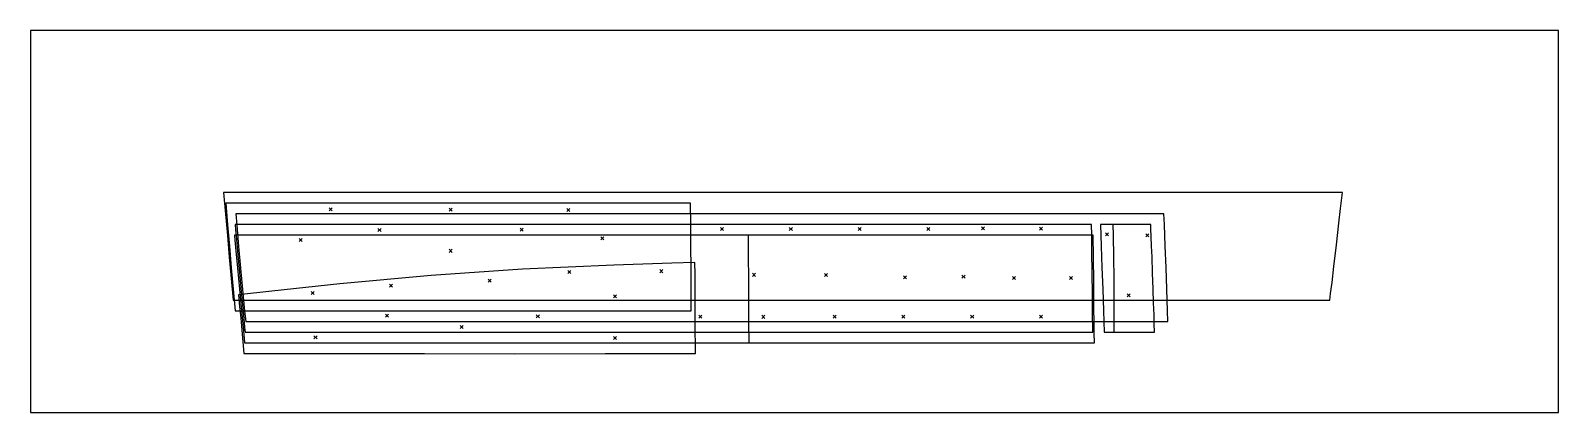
# Model space of a CAD drawing. Header units: metres. Extents: x 0 to 10000, y 0 to 2500.
import ezdxf

# ---------------------------------------------------------------- set-up
doc = ezdxf.new("R2010")
doc.units = ezdxf.units.M
for name, color, linetype in [('DATUM LINE', 141, 'Continuous'), ('FRAME', 30, 'Continuous'), ('TAGGING', 7, 'Continuous'), ('V236_LW_CUR34_02_090_BX1000', 7, 'Continuous'), ('V236_LW_CUR34_02_098_BX1000', 7, 'Continuous'), ('V236_LW_CUR34_02_126_BX1000', 7, 'Continuous'), ('V236_LW_CUR34_02_128_BX1000', 7, 'Continuous'), ('V236_LW_CUR34_02_130_BX1000', 7, 'Continuous'), ('V236_LW_CUR34_02_132_BX1000', 7, 'Continuous'), ('V236_LW_CUR34_02_136_UD90', 7, 'Continuous')]:
    doc.layers.add(name, color=color, linetype=linetype)

msp = doc.modelspace()

# ---------------------------------------------------------------- linework, layer by layer
at = {"layer": 'DATUM LINE', "color": 141}
msp.add_lwpolyline([(4696, 1160), (4697, 1019), (4698, 878), (4699, 737), (4700, 596), (4701, 455)], dxfattribs=at)
at = {"layer": 'FRAME'}
msp.add_lwpolyline([(0, 0), (10000, 0), (10000, 2500), (0, 2500), (0, 0)], dxfattribs=at)
at = {"layer": 'TAGGING'}
for points in [[(1974, 1340), (1954, 1320)], [(1974, 1320), (1954, 1340)], [(2760, 1337), (2740, 1317)], [(2760, 1317), (2740, 1337)], [(3529, 1335), (3509, 1315)], [(3529, 1315), (3509, 1335)], [(2294, 1204), (2274, 1184)], [(2294, 1184), (2274, 1204)], [(3225, 1206), (3205, 1186)], [(3225, 1186), (3205, 1206)], [(4536, 1211), (4516, 1191)], [(4536, 1191), (4516, 1211)], [(4986, 1211), (4966, 1191)], [(4986, 1191), (4966, 1211)], [(5436, 1211), (5416, 1191)], [(5436, 1191), (5416, 1211)], [(5886, 1211), (5866, 1191)], [(5886, 1191), (5866, 1211)], [(6244, 1215), (6224, 1195)], [(6244, 1195), (6224, 1215)], [(6624, 1213), (6604, 1193)], [(6624, 1193), (6604, 1213)], [(1778, 1139), (1758, 1119)], [(1778, 1119), (1758, 1139)], [(3753, 1149), (3733, 1129)], [(3753, 1129), (3733, 1149)], [(7055, 1176), (7035, 1156)], [(7055, 1156), (7035, 1176)], [(7319, 1170), (7299, 1150)], [(7319, 1150), (7299, 1170)], [(2760, 1068), (2740, 1048)], [(2760, 1048), (2740, 1068)], [(3536, 930), (3516, 910)], [(3536, 910), (3516, 930)], [(4138, 935), (4118, 915)], [(4138, 915), (4118, 935)], [(4745, 911), (4725, 891)], [(4745, 891), (4725, 911)], [(5217, 909), (5197, 889)], [(5217, 889), (5197, 909)], [(2369, 840), (2349, 820)], [(2369, 820), (2349, 840)], [(3015, 873), (2995, 853)], [(3015, 853), (2995, 873)], [(5733, 895), (5713, 875)], [(5733, 875), (5713, 895)], [(6116, 899), (6096, 879)], [(6116, 879), (6096, 899)], [(6446, 891), (6426, 871)], [(6446, 871), (6426, 891)], [(6820, 891), (6800, 871)], [(6820, 871), (6800, 891)], [(1856, 792), (1836, 772)], [(1856, 772), (1836, 792)], [(3835, 771), (3815, 751)], [(3835, 751), (3815, 771)], [(7197, 776), (7177, 756)], [(7197, 756), (7177, 776)], [(2343, 643), (2323, 623)], [(2343, 623), (2323, 643)], [(3330, 640), (3310, 620)], [(3330, 620), (3310, 640)], [(4393, 637), (4373, 617)], [(4393, 617), (4373, 637)], [(4806, 636), (4786, 616)], [(4806, 616), (4786, 636)], [(5273, 637), (5253, 617)], [(5273, 617), (5253, 637)], [(5723, 637), (5703, 617)], [(5723, 617), (5703, 637)], [(6173, 637), (6153, 617)], [(6173, 617), (6153, 637)], [(6623, 637), (6603, 617)], [(6623, 617), (6603, 637)], [(1875, 502), (1855, 482)], [(1875, 482), (1855, 502)], [(2832, 569), (2812, 549)], [(2832, 549), (2812, 569)], [(3836, 498), (3816, 478)], [(3836, 478), (3816, 498)]]:
    msp.add_lwpolyline(points, dxfattribs=at)
at = {"layer": 'V236_LW_CUR34_02_090_BX1000', "color": 3}
msp.add_lwpolyline([(8503, 735), (8509, 779), (8518, 850), (8531, 956), (8548, 1097), (8563, 1238), (8574, 1335), (8583, 1404), (8587, 1440), (8503, 1440), (8375, 1440), (8013, 1440), (7542, 1440), (7000, 1440), (6275, 1440), (5576, 1440), (4979, 1440), (4430, 1440), (3874, 1440), (3402, 1440), (2812, 1440), (2306, 1440), (1861, 1440), (1494, 1440), (1311, 1440), (1263, 1440), (1276, 1299), (1289, 1158), (1300, 1017), (1314, 876), (1327, 735), (1423, 735), (1638, 735), (1986, 735), (2797, 735), (3827, 735), (4804, 735), (6024, 735), (7112, 735), (7735, 735), (8141, 735)], close=True, dxfattribs=at)
at = {"layer": 'V236_LW_CUR34_02_090_BX1000', "color": 8}
msp.add_lwpolyline([(7084, 1230), (7085, 1158), (7087, 1017), (7089, 876), (7090, 735), (7091, 594), (7091, 525)], dxfattribs=at)
at = {"layer": 'V236_LW_CUR34_02_098_BX1000', "color": 3}
msp.add_lwpolyline([(4324, 665), (4323, 806), (4323, 947), (4322, 1088), (4321, 1229), (4320, 1370), (3947, 1370), (3338, 1370), (2730, 1370), (2121, 1370), (1512, 1370), (1277, 1370), (1290, 1229), (1302, 1088), (1314, 947), (1327, 806), (1340, 665), (1394, 665), (1539, 665), (1812, 665), (2170, 665), (2567, 665), (3110, 665), (3562, 665), (3886, 665), (4124, 665)], close=True, dxfattribs=at)
at = {"layer": 'V236_LW_CUR34_02_126_BX1000', "color": 3}
msp.add_lwpolyline([(7444, 595), (7442, 666), (7437, 807), (7432, 948), (7427, 1089), (7421, 1230), (7418, 1300), (7367, 1300), (7255, 1300), (6844, 1300), (6387, 1300), (5856, 1300), (5299, 1300), (4462, 1300), (3882, 1300), (3305, 1300), (2769, 1300), (2162, 1300), (1897, 1300), (1672, 1300), (1490, 1300), (1343, 1300), (1349, 1227), (1362, 1086), (1374, 945), (1388, 804), (1401, 663), (1408, 595), (1484, 595), (1560, 595), (1725, 595), (1978, 595), (2283, 595), (2587, 595), (2962, 595), (3247, 595), (3476, 595), (3851, 595), (4152, 595), (4458, 595), (4874, 595), (5342, 595), (5611, 595), (5990, 595), (6331, 595), (6604, 595), (6819, 595), (7076, 595), (7224, 595), (7333, 595), (7402, 595)], close=True, dxfattribs=at)
at = {"layer": 'V236_LW_CUR34_02_128_BX1000', "color": 3}
msp.add_lwpolyline([(6952, 525), (6952, 559), (6951, 632), (6950, 773), (6949, 914), (6947, 1055), (6945, 1162), (6943, 1230), (6870, 1230), (6729, 1230), (6452, 1230), (6144, 1230), (5789, 1230), (5354, 1230), (4952, 1230), (4539, 1230), (3887, 1230), (3193, 1230), (2579, 1230), (2003, 1230), (1571, 1230), (1410, 1230), (1339, 1230), (1342, 1195), (1345, 1159), (1350, 1106), (1357, 1032), (1365, 941), (1372, 866), (1379, 792), (1387, 704), (1394, 637), (1398, 588), (1401, 556), (1404, 525), (1689, 525), (2007, 525), (2502, 525), (3409, 525), (4379, 525), (5204, 525), (5995, 525), (6610, 525), (6813, 525)], close=True, dxfattribs=at)
at = {"layer": 'V236_LW_CUR34_02_130_BX1000', "color": 3}
msp.add_lwpolyline([(6963, 455), (6963, 471), (6962, 504), (6962, 550), (6961, 601), (6960, 670), (6960, 724), (6960, 795), (6959, 890), (6958, 980), (6957, 1052), (6955, 1124), (6955, 1160), (6743, 1160), (6512, 1160), (5665, 1160), (4741, 1160), (3618, 1160), (2706, 1160), (1812, 1160), (1535, 1160), (1335, 1160), (1338, 1127), (1344, 1058), (1354, 947), (1367, 806), (1381, 665), (1391, 558), (1397, 485), (1400, 455), (1447, 455), (1512, 455), (1651, 455), (1789, 455), (2063, 455), (2322, 455), (2674, 455), (2951, 455), (3366, 455), (3783, 455), (4235, 455), (4613, 455), (5027, 455), (5366, 455), (5569, 455), (5821, 455), (6105, 455), (6387, 455), (6606, 455), (6826, 455), (6928, 455)], close=True, dxfattribs=at)
at = {"layer": 'V236_LW_CUR34_02_132_BX1000', "color": 3}
msp.add_lwpolyline([(4351, 385), (4351, 429), (4350, 548), (4349, 667), (4349, 787), (4349, 906), (4348, 982), (4198, 978), (3818, 965), (3220, 938), (2622, 896), (2025, 842), (1579, 795), (1361, 771), (1368, 694), (1376, 617), (1383, 539), (1389, 462), (1396, 385), (1987, 385), (2578, 386), (3169, 384), (3760, 385)], close=True, dxfattribs=at)
at = {"layer": 'V236_LW_CUR34_02_136_UD90', "color": 1}
msp.add_lwpolyline([(7357, 525), (7356, 539), (7355, 568), (7353, 638), (7350, 718), (7347, 806), (7343, 915), (7340, 1018), (7337, 1089), (7335, 1151), (7333, 1203), (7333, 1221), (7332, 1230), (7266, 1230), (7200, 1230), (7134, 1230), (7068, 1230), (7002, 1230), (7007, 1089), (7012, 948), (7017, 807), (7022, 666), (7027, 525), (7093, 525), (7159, 525), (7225, 525), (7291, 525)], close=True, dxfattribs=at)

doc.saveas('drawing.dxf')
